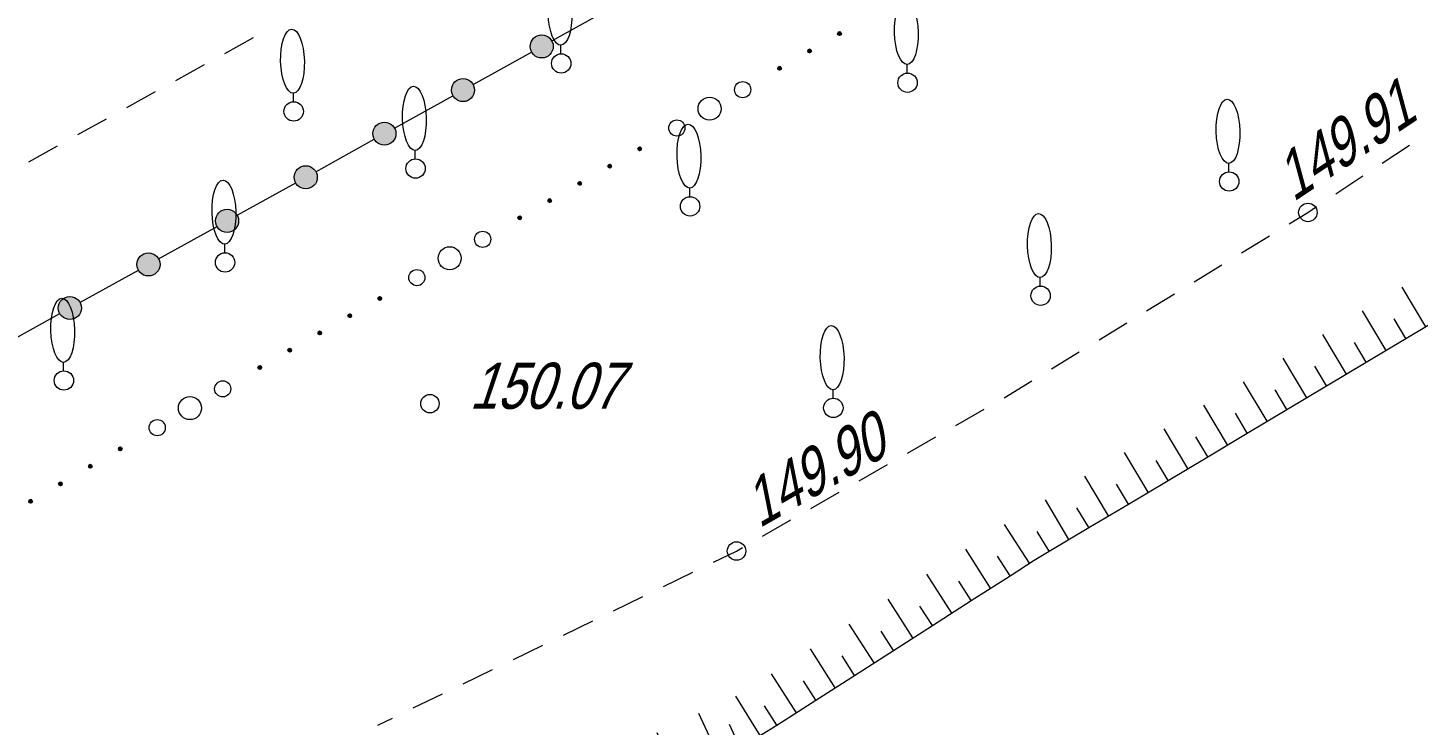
# Model space of a CAD drawing. Header units: metres. Extents: x 382 to 851, y 14083 to 14440.
# Drawn here: x 450.57 to 480.7, y 14250 to 14265.12 of the extents above; entities that cross this region are included whole.
import ezdxf

# ---------------------------------------------------------------- set-up
doc = ezdxf.new("R2010")
doc.units = ezdxf.units.M
doc.header["$MEASUREMENT"] = 0
for name, color, linetype, lineweight in [('Бортовой камень', 7, 'Continuous', 25), ('Горизонтали', 7, 'Continuous', 25), ('Ограды', 7, 'Continuous', 25), ('Отдельно стоящее дерево', 7, 'Continuous', 25), ('Откосы', 7, 'Continuous', 25), ('Полоса деревьев', 7, 'Continuous', 25)]:
    doc.layers.add(name, color=color, linetype=linetype, lineweight=lineweight)
doc.styles.add('Style-RUSSIAN_1251 I 0.32289', font='RUSSIAN_1251.shx', dxfattribs={"oblique": 18.5})

# ---------------------------------------------------------------- blocks, each defined once
blk = doc.blocks.new('DEREVO_3')
at = {"layer": 'Отдельно стоящее дерево', "color": 251, "linetype": 'Continuous', "lineweight": 9, "flags": 128}
blk.add_lwpolyline([(-0.007, 0.21), (-0.007, 0.393)], dxfattribs=at)
at = {"layer": 'Отдельно стоящее дерево', "color": 251, "linetype": 'Continuous', "lineweight": 9}
blk.add_arc((0, 0), 0.21, 0, 360, dxfattribs=at)
blk.add_ellipse((-0.026, 1.088), major_axis=(-0.019, 0.695), ratio=0.369829, dxfattribs=at)
blk = doc.blocks.new('DEREVO_4')
at = {"layer": 'Отдельно стоящее дерево', "color": 251, "linetype": 'Continuous', "lineweight": 9, "flags": 128}
blk.add_lwpolyline([(-0.007, 0.21), (-0.007, 0.393)], dxfattribs=at)
at = {"layer": 'Отдельно стоящее дерево', "color": 251, "linetype": 'Continuous', "lineweight": 9}
blk.add_arc((0, 0), 0.21, 0, 359.99999, dxfattribs=at)
blk.add_ellipse((-0.0255, 1.088), major_axis=(-0.0185, 0.695), ratio=0.3698286, dxfattribs=at)
blk = doc.blocks.new('DEREVO_5')
at = {"layer": 'Отдельно стоящее дерево', "color": 251, "linetype": 'Continuous', "lineweight": 9, "flags": 128}
blk.add_lwpolyline([(-0.007, 0.21), (-0.007, 0.393)], dxfattribs=at)
at = {"layer": 'Отдельно стоящее дерево', "color": 251, "linetype": 'Continuous', "lineweight": 9}
blk.add_arc((0, 0), 0.21, 0, 359.99999, dxfattribs=at)
blk.add_ellipse((-0.0255, 1.088), major_axis=(-0.0185, 0.695), ratio=0.3698286, dxfattribs=at)
blk = doc.blocks.new('DEREVO_6')
at = {"layer": 'Отдельно стоящее дерево', "color": 251, "linetype": 'Continuous', "lineweight": 9, "flags": 128}
blk.add_lwpolyline([(-0.007, 0.21), (-0.007, 0.393)], dxfattribs=at)
at = {"layer": 'Отдельно стоящее дерево', "color": 251, "linetype": 'Continuous', "lineweight": 9}
blk.add_arc((0, 0), 0.21, 0, 359.99999, dxfattribs=at)
blk.add_ellipse((-0.0255, 1.088), major_axis=(-0.0185, 0.695), ratio=0.3698286, dxfattribs=at)
blk = doc.blocks.new('DEREVO_8')
at = {"layer": 'Отдельно стоящее дерево', "color": 251, "linetype": 'Continuous', "lineweight": 9, "flags": 128}
blk.add_lwpolyline([(-0.007, 0.21), (-0.007, 0.393)], dxfattribs=at)
at = {"layer": 'Отдельно стоящее дерево', "color": 251, "linetype": 'Continuous', "lineweight": 9}
blk.add_arc((0, 0), 0.21, 0, 359.99999, dxfattribs=at)
blk.add_ellipse((-0.0255, 1.088), major_axis=(-0.0185, 0.695), ratio=0.3698286, dxfattribs=at)
blk = doc.blocks.new('DEREVO_23')
at = {"layer": 'Отдельно стоящее дерево', "color": 251, "linetype": 'Continuous', "lineweight": 9, "flags": 128}
blk.add_lwpolyline([(-0.007, 0.21), (-0.007, 0.393)], dxfattribs=at)
at = {"layer": 'Отдельно стоящее дерево', "color": 251, "linetype": 'Continuous', "lineweight": 9}
blk.add_arc((0, 0), 0.21, 0, 359.99999, dxfattribs=at)
blk.add_ellipse((-0.0255, 1.088), major_axis=(-0.0185, 0.695), ratio=0.3698286, dxfattribs=at)
blk = doc.blocks.new('DEREVO_27')
at = {"layer": 'Отдельно стоящее дерево', "color": 251, "linetype": 'Continuous', "lineweight": 9, "flags": 128}
blk.add_lwpolyline([(-0.007, 0.21), (-0.007, 0.393)], dxfattribs=at)
at = {"layer": 'Отдельно стоящее дерево', "color": 251, "linetype": 'Continuous', "lineweight": 9}
blk.add_arc((0, 0), 0.21, 0, 359.99999, dxfattribs=at)
blk.add_ellipse((-0.0255, 1.088), major_axis=(-0.0185, 0.695), ratio=0.3698286, dxfattribs=at)
blk = doc.blocks.new('DEREVO_28')
at = {"layer": 'Отдельно стоящее дерево', "color": 251, "linetype": 'Continuous', "lineweight": 9, "flags": 128}
blk.add_lwpolyline([(-0.007, 0.21), (-0.007, 0.393)], dxfattribs=at)
at = {"layer": 'Отдельно стоящее дерево', "color": 251, "linetype": 'Continuous', "lineweight": 9}
blk.add_arc((0, 0), 0.21, 0, 359.99999, dxfattribs=at)
blk.add_ellipse((-0.0255, 1.088), major_axis=(-0.0185, 0.695), ratio=0.3698286, dxfattribs=at)
blk = doc.blocks.new('DEREVO_29')
at = {"layer": 'Отдельно стоящее дерево', "color": 251, "linetype": 'Continuous', "lineweight": 9, "flags": 128}
blk.add_lwpolyline([(-0.007, 0.21), (-0.007, 0.393)], dxfattribs=at)
at = {"layer": 'Отдельно стоящее дерево', "color": 251, "linetype": 'Continuous', "lineweight": 9}
blk.add_arc((0, 0), 0.21, 0, 359.99999, dxfattribs=at)
blk.add_ellipse((-0.0255, 1.088), major_axis=(-0.0185, 0.695), ratio=0.3698286, dxfattribs=at)
blk = doc.blocks.new('PIKET_10')
at = {"layer": 'Горизонтали', "color": 251, "linetype": 'Continuous', "lineweight": 9}
blk.add_arc((0, 0), 0.2, 0, 360, dxfattribs=at)
blk = doc.blocks.new('PIKET_11')
at = {"layer": 'Горизонтали', "color": 251, "linetype": 'Continuous', "lineweight": 9}
blk.add_arc((0, 0), 0.2, 0, 360, dxfattribs=at)
blk = doc.blocks.new('msdElementTypeLineString_3')
at = {"layer": 'Полоса деревьев', "color": 251, "linetype": 'Continuous', "lineweight": 9}
for p, q in [((26.083, 15.273), (26.026, 15.239)), ((26.088, 15.27), (26.026, 15.234)), ((26.077, 15.275), (26.027, 15.246)), ((26.092, 15.266), (26.027, 15.229)), ((26.071, 15.277), (26.028, 15.252)), ((26.096, 15.263), (26.028, 15.223)), ((26.099, 15.259), (26.03, 15.219)), ((26.101, 15.254), (26.033, 15.215)), ((26.06, 15.276), (26.034, 15.261)), ((26.102, 15.249), (26.036, 15.211)), ((26.104, 15.244), (26.04, 15.207)), ((26.105, 15.239), (26.044, 15.204)), ((26.104, 15.233), (26.05, 15.201)), ((26.103, 15.226), (26.056, 15.199)), ((26.098, 15.218), (26.065, 15.199)), ((26.092, 15.209), (26.084, 15.204)), ((25.434, 14.896), (25.377, 14.863)), ((25.439, 14.893), (25.377, 14.857)), ((25.428, 14.898), (25.378, 14.869)), ((25.422, 14.901), (25.379, 14.876)), ((25.444, 14.89), (25.379, 14.852)), ((25.447, 14.886), (25.379, 14.847)), ((25.45, 14.882), (25.381, 14.842)), ((25.452, 14.877), (25.384, 14.838)), ((25.411, 14.9), (25.385, 14.885)), ((25.454, 14.873), (25.388, 14.834)), ((25.455, 14.868), (25.391, 14.831)), ((25.456, 14.862), (25.395, 14.827)), ((25.455, 14.856), (25.401, 14.825)), ((25.454, 14.85), (25.407, 14.823)), ((25.45, 14.841), (25.417, 14.822)), ((25.444, 14.832), (25.436, 14.828)), ((24.785, 14.52), (24.728, 14.487)), ((24.79, 14.517), (24.728, 14.481)), ((24.779, 14.522), (24.729, 14.493)), ((24.773, 14.525), (24.73, 14.5)), ((24.795, 14.514), (24.73, 14.476)), ((24.798, 14.51), (24.73, 14.471)), ((24.801, 14.506), (24.732, 14.466)), ((24.803, 14.501), (24.735, 14.462)), ((24.762, 14.524), (24.736, 14.509)), ((24.805, 14.496), (24.739, 14.459)), ((24.806, 14.492), (24.742, 14.455)), ((24.807, 14.486), (24.746, 14.451)), ((24.806, 14.48), (24.752, 14.449)), ((24.805, 14.474), (24.758, 14.447)), ((24.801, 14.465), (24.768, 14.446)), ((24.794, 14.456), (24.787, 14.452)), ((21.752, 12.774), (21.695, 12.741)), ((21.757, 12.771), (21.695, 12.735)), ((21.746, 12.776), (21.696, 12.747)), ((21.761, 12.768), (21.696, 12.73)), ((21.74, 12.779), (21.697, 12.754)), ((21.765, 12.764), (21.697, 12.725)), ((21.768, 12.76), (21.699, 12.72)), ((21.77, 12.755), (21.702, 12.716)), ((21.729, 12.778), (21.703, 12.763)), ((21.771, 12.751), (21.705, 12.713)), ((21.773, 12.746), (21.709, 12.709)), ((21.774, 12.74), (21.713, 12.705)), ((21.773, 12.734), (21.719, 12.703)), ((21.772, 12.728), (21.725, 12.701)), ((21.767, 12.719), (21.734, 12.7)), ((21.761, 12.71), (21.753, 12.706)), ((21.102, 12.4), (21.045, 12.367)), ((21.107, 12.397), (21.045, 12.361)), ((21.096, 12.402), (21.046, 12.373)), ((21.111, 12.394), (21.046, 12.356)), ((21.09, 12.405), (21.047, 12.38)), ((21.115, 12.39), (21.047, 12.351)), ((21.118, 12.386), (21.049, 12.346)), ((21.12, 12.381), (21.052, 12.342)), ((21.079, 12.404), (21.053, 12.389)), ((21.121, 12.376), (21.055, 12.339)), ((21.123, 12.372), (21.059, 12.335)), ((21.124, 12.366), (21.063, 12.331)), ((21.123, 12.36), (21.069, 12.329)), ((21.122, 12.354), (21.075, 12.327)), ((21.117, 12.345), (21.084, 12.326)), ((21.111, 12.336), (21.103, 12.331)), ((20.452, 12.026), (20.395, 11.993)), ((20.457, 12.023), (20.395, 11.987)), ((20.446, 12.028), (20.396, 11.999)), ((20.461, 12.02), (20.396, 11.982)), ((20.44, 12.03), (20.397, 12.006)), ((20.465, 12.016), (20.397, 11.977)), ((20.468, 12.012), (20.399, 11.972)), ((20.47, 12.007), (20.402, 11.968)), ((20.429, 12.03), (20.403, 12.015)), ((20.471, 12.002), (20.405, 11.964)), ((20.473, 11.997), (20.409, 11.961)), ((20.474, 11.992), (20.413, 11.957)), ((20.473, 11.986), (20.419, 11.955)), ((20.472, 11.979), (20.425, 11.953)), ((20.467, 11.971), (20.434, 11.952)), ((20.461, 11.962), (20.453, 11.957)), ((19.802, 11.652), (19.745, 11.619)), ((19.807, 11.649), (19.745, 11.613)), ((19.796, 11.654), (19.746, 11.625)), ((19.811, 11.646), (19.746, 11.608)), ((19.79, 11.656), (19.747, 11.631)), ((19.815, 11.642), (19.747, 11.603)), ((19.818, 11.638), (19.749, 11.598)), ((19.82, 11.633), (19.752, 11.594)), ((19.779, 11.656), (19.753, 11.641)), ((19.821, 11.628), (19.755, 11.59)), ((19.823, 11.623), (19.759, 11.586)), ((19.824, 11.618), (19.763, 11.583)), ((19.823, 11.612), (19.769, 11.581)), ((19.822, 11.605), (19.775, 11.578)), ((19.817, 11.597), (19.784, 11.578)), ((19.811, 11.588), (19.803, 11.583)), ((19.152, 11.278), (19.095, 11.245)), ((19.157, 11.275), (19.095, 11.239)), ((19.146, 11.28), (19.096, 11.251)), ((19.161, 11.271), (19.096, 11.234)), ((19.14, 11.282), (19.097, 11.257)), ((19.164, 11.268), (19.097, 11.229)), ((19.168, 11.264), (19.099, 11.224)), ((19.169, 11.259), (19.102, 11.22)), ((19.129, 11.282), (19.103, 11.267)), ((19.171, 11.254), (19.105, 11.216)), ((19.173, 11.249), (19.109, 11.212)), ((19.174, 11.244), (19.113, 11.209)), ((19.173, 11.238), (19.119, 11.207)), ((19.172, 11.231), (19.125, 11.204)), ((19.167, 11.223), (19.134, 11.204)), ((19.161, 11.214), (19.153, 11.209)), ((16.118, 9.532), (16.061, 9.499)), ((16.123, 9.529), (16.061, 9.493)), ((16.112, 9.534), (16.062, 9.505)), ((16.106, 9.536), (16.063, 9.511)), ((16.128, 9.525), (16.063, 9.488)), ((16.131, 9.522), (16.063, 9.483)), ((16.134, 9.518), (16.065, 9.478)), ((16.136, 9.513), (16.068, 9.474)), ((16.095, 9.536), (16.069, 9.521)), ((16.138, 9.508), (16.072, 9.47)), ((16.139, 9.503), (16.075, 9.466)), ((16.14, 9.498), (16.079, 9.463)), ((16.139, 9.492), (16.085, 9.461)), ((16.138, 9.485), (16.091, 9.458)), ((16.134, 9.477), (16.101, 9.458)), ((16.128, 9.468), (16.12, 9.463)), ((15.468, 9.158), (15.411, 9.125)), ((15.473, 9.155), (15.411, 9.119)), ((15.462, 9.16), (15.412, 9.131)), ((15.456, 9.162), (15.413, 9.137)), ((15.478, 9.151), (15.413, 9.114)), ((15.481, 9.147), (15.413, 9.109)), ((15.484, 9.144), (15.415, 9.104)), ((15.486, 9.139), (15.418, 9.1)), ((15.445, 9.162), (15.419, 9.147)), ((15.488, 9.134), (15.422, 9.096)), ((15.489, 9.129), (15.425, 9.092)), ((15.49, 9.124), (15.429, 9.089)), ((15.489, 9.118), (15.435, 9.087)), ((15.488, 9.111), (15.441, 9.084)), ((15.484, 9.103), (15.451, 9.084)), ((15.477, 9.094), (15.47, 9.089)), ((14.818, 8.783), (14.761, 8.75)), ((14.823, 8.781), (14.761, 8.745)), ((14.812, 8.786), (14.762, 8.757)), ((14.806, 8.788), (14.763, 8.763)), ((14.828, 8.777), (14.763, 8.74)), ((14.831, 8.773), (14.763, 8.734)), ((14.834, 8.77), (14.765, 8.73)), ((14.836, 8.765), (14.768, 8.726)), ((14.795, 8.787), (14.769, 8.772)), ((14.838, 8.76), (14.772, 8.722)), ((14.839, 8.755), (14.775, 8.718)), ((14.84, 8.75), (14.779, 8.715)), ((14.839, 8.743), (14.785, 8.712)), ((14.838, 8.737), (14.791, 8.71)), ((14.834, 8.729), (14.801, 8.71)), ((14.827, 8.719), (14.82, 8.715)), ((14.168, 8.409), (14.111, 8.376)), ((14.173, 8.406), (14.111, 8.37)), ((14.162, 8.412), (14.112, 8.383)), ((14.156, 8.414), (14.113, 8.389)), ((14.178, 8.403), (14.113, 8.366)), ((14.181, 8.399), (14.113, 8.36)), ((14.184, 8.395), (14.115, 8.356)), ((14.186, 8.391), (14.118, 8.352)), ((14.145, 8.413), (14.119, 8.398)), ((14.188, 8.386), (14.122, 8.348)), ((14.189, 8.381), (14.125, 8.344)), ((14.19, 8.376), (14.129, 8.341)), ((14.189, 8.369), (14.135, 8.338)), ((14.188, 8.363), (14.141, 8.336)), ((14.184, 8.355), (14.151, 8.336)), ((14.177, 8.345), (14.17, 8.341)), ((13.518, 8.035), (13.461, 8.002)), ((13.523, 8.032), (13.461, 7.996)), ((13.512, 8.037), (13.462, 8.009)), ((13.506, 8.04), (13.463, 8.015)), ((13.528, 8.029), (13.463, 7.992)), ((13.531, 8.025), (13.463, 7.986)), ((13.534, 8.021), (13.465, 7.981)), ((13.536, 8.016), (13.468, 7.978)), ((13.495, 8.039), (13.469, 8.024)), ((13.538, 8.012), (13.472, 7.974)), ((13.539, 8.007), (13.475, 7.97)), ((13.54, 8.001), (13.479, 7.967)), ((13.539, 7.995), (13.485, 7.964)), ((13.538, 7.989), (13.491, 7.962)), ((13.534, 7.98), (13.501, 7.962)), ((13.527, 7.971), (13.52, 7.967)), ((10.494, 6.273), (10.437, 6.239)), ((10.499, 6.27), (10.437, 6.234)), ((10.488, 6.275), (10.438, 6.246)), ((10.482, 6.277), (10.439, 6.252)), ((10.504, 6.267), (10.439, 6.229)), ((10.507, 6.263), (10.44, 6.223)), ((10.51, 6.259), (10.441, 6.219)), ((10.471, 6.277), (10.445, 6.261)), ((10.512, 6.254), (10.445, 6.215)), ((10.514, 6.249), (10.448, 6.211)), ((10.515, 6.245), (10.452, 6.207)), ((10.516, 6.239), (10.456, 6.204)), ((10.515, 6.233), (10.462, 6.202)), ((10.514, 6.227), (10.468, 6.199)), ((10.51, 6.218), (10.477, 6.199)), ((10.504, 6.209), (10.496, 6.204)), ((9.847, 5.894), (9.79, 5.86)), ((9.852, 5.891), (9.79, 5.855)), ((9.841, 5.896), (9.791, 5.867)), ((9.835, 5.898), (9.792, 5.873)), ((9.856, 5.888), (9.792, 5.85)), ((9.86, 5.884), (9.792, 5.844)), ((9.863, 5.88), (9.794, 5.84)), ((9.824, 5.898), (9.798, 5.882)), ((9.865, 5.875), (9.798, 5.836)), ((9.867, 5.87), (9.801, 5.832)), ((9.868, 5.866), (9.804, 5.828)), ((9.869, 5.86), (9.809, 5.825)), ((9.868, 5.854), (9.815, 5.823)), ((9.867, 5.848), (9.821, 5.82)), ((9.863, 5.839), (9.83, 5.82)), ((9.857, 5.83), (9.849, 5.825)), ((9.2, 5.515), (9.143, 5.481)), ((9.205, 5.512), (9.143, 5.476)), ((9.194, 5.517), (9.144, 5.488)), ((9.209, 5.509), (9.144, 5.471)), ((9.188, 5.519), (9.145, 5.494)), ((9.213, 5.505), (9.145, 5.465)), ((9.216, 5.501), (9.147, 5.461)), ((9.218, 5.496), (9.15, 5.457)), ((9.177, 5.519), (9.151, 5.503)), ((9.219, 5.491), (9.154, 5.453)), ((9.221, 5.487), (9.157, 5.449)), ((9.222, 5.481), (9.161, 5.446)), ((9.221, 5.475), (9.167, 5.444)), ((9.22, 5.469), (9.173, 5.441)), ((9.216, 5.46), (9.183, 5.441)), ((9.209, 5.451), (9.202, 5.446)), ((8.553, 5.136), (8.496, 5.102)), ((8.558, 5.133), (8.496, 5.097)), ((8.547, 5.138), (8.497, 5.109)), ((8.562, 5.13), (8.497, 5.092)), ((8.541, 5.14), (8.498, 5.115)), ((8.565, 5.126), (8.498, 5.086)), ((8.53, 5.14), (8.504, 5.124)), ((8.569, 5.122), (8.5, 5.082)), ((8.57, 5.117), (8.503, 5.078)), ((8.572, 5.112), (8.507, 5.074)), ((8.574, 5.108), (8.51, 5.07)), ((8.575, 5.102), (8.514, 5.067)), ((8.574, 5.096), (8.52, 5.065)), ((8.573, 5.09), (8.526, 5.062)), ((8.568, 5.081), (8.536, 5.062)), ((8.562, 5.072), (8.554, 5.067))]:
    blk.add_line(p, q, dxfattribs=at)
for centre, radius in [((26.065, 15.238), 0.04), ((25.416, 14.861), 0.04), ((24.767, 14.485), 0.04), ((23.966, 14.024), 0.175), ((23.25, 13.612), 0.25), ((22.54, 13.193), 0.175), ((21.734, 12.739), 0.04), ((21.084, 12.365), 0.04), ((20.434, 11.991), 0.04), ((19.784, 11.617), 0.04), ((19.134, 11.243), 0.04), ((18.332, 10.781), 0.175), ((17.617, 10.37), 0.25), ((16.906, 9.951), 0.175), ((16.1, 9.497), 0.04), ((15.45, 9.123), 0.04), ((14.8, 8.749), 0.04), ((14.15, 8.375), 0.04), ((13.5, 8), 0.04), ((12.698, 7.539), 0.175), ((11.987, 7.122), 0.25), ((11.279, 6.698), 0.175), ((10.476, 6.238), 0.04), ((9.829, 5.859), 0.04), ((9.182, 5.48), 0.04), ((8.535, 5.101), 0.04)]:
    blk.add_circle(centre, radius, dxfattribs=at)
blk = doc.blocks.new('DEREVO_87')
at = {"layer": 'Отдельно стоящее дерево', "color": 251, "linetype": 'Continuous', "lineweight": 9, "flags": 128}
blk.add_lwpolyline([(-0.007, 0.21), (-0.007, 0.393)], dxfattribs=at)
at = {"layer": 'Отдельно стоящее дерево', "color": 251, "linetype": 'Continuous', "lineweight": 9}
blk.add_arc((0, 0), 0.21, 0, 359.99999, dxfattribs=at)
blk.add_ellipse((-0.0255, 1.088), major_axis=(-0.0185, 0.695), ratio=0.3698286, dxfattribs=at)
blk = doc.blocks.new('PIKET_96')
at = {"layer": 'Горизонтали', "color": 251, "linetype": 'Continuous', "lineweight": 9}
blk.add_arc((0, 0), 0.2, 0, 360, dxfattribs=at)
blk = doc.blocks.new('msdElementTypeLineString_57')
at = {"layer": 'Ограды', "linetype": 'Continuous', "lineweight": 9}
h = blk.add_hatch(color=251, dxfattribs=at)
edge = h.paths.add_edge_path()
edge.add_arc((26.631, 14.961), 0.25, 0, 360)
h = blk.add_hatch(color=251, dxfattribs=at)
edge = h.paths.add_edge_path()
edge.add_arc((24.926, 14.016), 0.25, 0, 360)
h = blk.add_hatch(color=251, dxfattribs=at)
edge = h.paths.add_edge_path()
edge.add_arc((23.222, 13.071), 0.25, 0, 360)
h = blk.add_hatch(color=251, dxfattribs=at)
edge = h.paths.add_edge_path()
edge.add_arc((21.518, 12.126), 0.25, 0, 360)
h = blk.add_hatch(color=251, dxfattribs=at)
edge = h.paths.add_edge_path()
edge.add_arc((19.813, 11.181), 0.25, 0, 360)
h = blk.add_hatch(color=251, dxfattribs=at)
edge = h.paths.add_edge_path()
edge.add_arc((18.109, 10.236), 0.25, 0, 360)
h = blk.add_hatch(color=251, dxfattribs=at)
edge = h.paths.add_edge_path()
edge.add_arc((16.405, 9.292), 0.25, 0, 360)
at = {"layer": 'Ограды', "color": 251, "linetype": 'Continuous', "lineweight": 9}
for p, q in [((26.849, 15.082), (28.116, 15.784)), ((25.145, 14.137), (26.412, 14.839)), ((23.44, 13.192), (24.708, 13.894)), ((21.736, 12.247), (23.003, 12.95)), ((20.032, 11.302), (21.299, 12.005)), ((18.328, 10.358), (19.595, 11.06)), ((16.623, 9.413), (17.89, 10.115)), ((14.919, 8.468), (16.186, 9.17))]:
    blk.add_line(p, q, dxfattribs=at)
for centre in [(26.631, 14.961), (26.631, 14.961), (24.926, 14.016), (24.926, 14.016), (23.222, 13.071), (23.222, 13.071), (21.518, 12.126), (21.518, 12.126), (19.813, 11.181), (19.813, 11.181), (18.109, 10.236), (18.109, 10.236), (16.405, 9.292), (16.405, 9.292)]:
    blk.add_circle(centre, 0.25, dxfattribs=at)
blk = doc.blocks.new('msdElementTypeLineString_58')
at = {"layer": 'Бортовой камень', "color": 251, "linetype": 'Continuous', "lineweight": 9}
for p, q in [((26.825, 14.898), (26.201, 14.553)), ((25.764, 14.311), (25.14, 13.966)), ((24.702, 13.724), (24.078, 13.379)), ((23.641, 13.137), (23.017, 12.792)), ((22.579, 12.55), (21.955, 12.205))]:
    blk.add_line(p, q, dxfattribs=at)
blk = doc.blocks.new('msdElementTypeLineString_59')
at = {"layer": 'Откосы', "color": 251, "linetype": 'Continuous', "lineweight": 9}
for p, q in [((15.058, 9.635), (14.546, 10.493)), ((14.199, 9.122), (13.687, 9.981)), ((14.629, 9.378), (14.373, 9.808)), ((14.629, 9.378), (15.488, 9.891)), ((13.34, 8.61), (12.828, 9.469)), ((13.77, 8.866), (14.629, 9.378)), ((13.77, 8.866), (13.514, 9.296)), ((12.481, 8.098), (11.969, 8.957)), ((12.911, 8.354), (12.655, 8.784)), ((12.911, 8.354), (13.77, 8.866)), ((11.622, 7.586), (11.11, 8.445)), ((12.052, 7.842), (11.796, 8.272)), ((12.052, 7.842), (12.911, 8.354)), ((10.763, 7.074), (10.251, 7.933)), ((11.193, 7.33), (12.052, 7.842)), ((11.193, 7.33), (10.937, 7.76)), ((9.904, 6.562), (9.392, 7.421)), ((10.334, 6.818), (10.078, 7.248)), ((10.334, 6.818), (11.193, 7.33)), ((9.046, 6.05), (8.533, 6.909)), ((9.475, 6.306), (9.219, 6.736)), ((9.475, 6.306), (10.334, 6.818)), ((8.187, 5.538), (7.675, 6.397)), ((8.616, 5.794), (8.36, 6.223)), ((8.616, 5.794), (9.475, 6.306)), ((7.328, 5.026), (6.816, 5.885)), ((7.757, 5.282), (8.616, 5.794)), ((7.757, 5.282), (7.501, 5.711)), ((6.471, 4.51), (5.931, 5.352)), ((6.898, 4.77), (6.642, 5.199)), ((6.898, 4.77), (7.757, 5.282)), ((5.629, 3.97), (5.089, 4.812)), ((6.05, 4.24), (5.78, 4.661)), ((4.788, 3.43), (4.248, 4.272)), ((5.208, 3.7), (6.05, 4.24)), ((5.208, 3.7), (4.938, 4.121)), ((3.946, 2.89), (3.406, 3.732)), ((4.367, 3.16), (5.208, 3.7)), ((4.367, 3.16), (4.097, 3.581)), ((3.104, 2.35), (2.564, 3.192)), ((3.525, 2.62), (3.255, 3.041)), ((3.525, 2.62), (4.367, 3.16)), ((2.263, 1.81), (1.723, 2.652)), ((2.683, 2.08), (2.413, 2.501)), ((2.683, 2.08), (3.525, 2.62)), ((1.421, 1.27), (0.881, 2.112)), ((1.842, 1.54), (1.572, 1.961)), ((1.842, 1.54), (2.683, 2.08)), ((1, 1), (1.842, 1.54)), ((1, 1), (0.73, 1.421))]:
    blk.add_line(p, q, dxfattribs=at)
at = {"layer": 'Откосы', "color": 251, "linetype": 'Continuous', "lineweight": 9, "flags": 128}
blk.add_lwpolyline([(6.05, 4.24), (6.575, 4.577), (6.898, 4.77)], dxfattribs=at)
blk = doc.blocks.new('msdElementTypeLineString_60')
at = {"layer": 'Откосы', "color": 251, "linetype": 'Continuous', "lineweight": 9}
for p, q in [((21.766, 12.184), (22.354, 12.575)), ((20.762, 11.516), (21.349, 11.907)), ((18.718, 10.237), (19.321, 10.604)), ((17.688, 9.609), (18.291, 9.976)), ((16.659, 8.981), (17.262, 9.348)), ((15.629, 8.353), (16.232, 8.721)), ((14.6, 7.725), (15.202, 8.093)), ((13.57, 7.098), (14.173, 7.465)), ((12.524, 6.498), (13.137, 6.849)), ((11.478, 5.898), (12.09, 6.249)), ((10.432, 5.299), (11.044, 5.65)), ((9.386, 4.699), (9.998, 5.05)), ((8.339, 4.1), (8.952, 4.45)), ((6.191, 3.007), (6.826, 3.315)), ((5.106, 2.48), (5.741, 2.788)), ((4.021, 1.953), (4.656, 2.261)), ((2.937, 1.426), (3.572, 1.735)), ((1.852, 0.899), (2.487, 1.208)), ((0.767, 0.373), (1.402, 0.681)), ((0, 0), (0.317, 0.154))]:
    blk.add_line(p, q, dxfattribs=at)
at = {"layer": 'Откосы', "color": 251, "linetype": 'Continuous', "lineweight": 9, "flags": 128}
for points in [[(19.747, 10.864), (20.155, 11.113), (20.345, 11.24)], [(7.275, 3.533), (7.773, 3.775), (7.905, 3.851)]]:
    blk.add_lwpolyline(points, dxfattribs=at)
blk = doc.blocks.new('msdElementTypeLineString_175')
at = {"layer": 'Откосы', "color": 251, "linetype": 'Continuous', "lineweight": 9}
for p, q in [((18.845, 8.849), (18.322, 9.701)), ((17.941, 8.423), (17.52, 9.33)), ((18.394, 8.634), (18.184, 9.087)), ((17.034, 8.003), (16.613, 8.91)), ((16.126, 7.582), (15.706, 8.489)), ((17.487, 8.213), (17.277, 8.666)), ((17.487, 8.213), (18.394, 8.634)), ((16.58, 7.792), (16.37, 8.246)), ((16.58, 7.792), (17.487, 8.213)), ((15.219, 7.161), (14.799, 8.069)), ((14.312, 6.741), (13.891, 7.648)), ((15.673, 7.372), (15.462, 7.825)), ((15.673, 7.372), (16.58, 7.792)), ((14.766, 6.951), (14.555, 7.405)), ((14.766, 6.951), (15.673, 7.372)), ((13.405, 6.32), (12.984, 7.227)), ((13.858, 6.53), (13.648, 6.984)), ((13.858, 6.53), (14.766, 6.951)), ((12.497, 5.899), (12.077, 6.807)), ((11.589, 5.482), (11.18, 6.394)), ((12.951, 6.11), (12.741, 6.563)), ((12.951, 6.11), (13.858, 6.53)), ((12.044, 5.689), (11.834, 6.143)), ((12.044, 5.689), (12.951, 6.11)), ((10.676, 5.073), (10.268, 5.986)), ((11.133, 5.277), (10.928, 5.734)), ((9.763, 4.665), (9.355, 5.577)), ((8.851, 4.256), (8.442, 5.169)), ((10.22, 4.869), (10.016, 5.325)), ((10.22, 4.869), (11.133, 5.277)), ((9.307, 4.46), (9.103, 4.917)), ((9.307, 4.46), (10.22, 4.869)), ((7.938, 3.848), (7.529, 4.76)), ((7.022, 3.445), (6.646, 4.372)), ((8.394, 4.052), (8.19, 4.508)), ((8.394, 4.052), (9.307, 4.46)), ((6.096, 3.069), (5.72, 3.996)), ((7.482, 3.643), (7.277, 4.1)), ((7.482, 3.643), (8.394, 4.052)), ((5.169, 2.693), (4.793, 3.619)), ((6.559, 3.257), (6.371, 3.72)), ((5.633, 2.881), (5.445, 3.344)), ((4.243, 2.317), (3.867, 3.243)), ((5.633, 2.881), (6.559, 3.257)), ((3.316, 1.941), (2.94, 2.867)), ((4.706, 2.505), (4.518, 2.968)), ((4.706, 2.505), (5.633, 2.881)), ((2.39, 1.564), (2.014, 2.491)), ((3.78, 2.129), (3.592, 2.592)), ((3.78, 2.129), (4.706, 2.505)), ((1.463, 1.188), (1.087, 2.115)), ((2.853, 1.752), (2.665, 2.216)), ((2.853, 1.752), (3.78, 2.129)), ((1.927, 1.376), (1.738, 1.839)), ((1.927, 1.376), (2.853, 1.752)), ((1, 1), (0.812, 1.463)), ((1, 1), (1.927, 1.376))]:
    blk.add_line(p, q, dxfattribs=at)
at = {"layer": 'Откосы', "color": 251, "linetype": 'Continuous', "lineweight": 9, "flags": 128}
for points in [[(18.394, 8.634), (18.801, 8.822), (19.213, 9.075)], [(11.133, 5.277), (11.806, 5.579), (12.044, 5.689)], [(6.559, 3.257), (7.199, 3.517), (7.482, 3.643)]]:
    blk.add_lwpolyline(points, dxfattribs=at)

msp = doc.modelspace()

# ---------------------------------------------------------------- block references
at = {"layer": 'Бортовой камень', "color": 251, "linetype": 'Continuous', "lineweight": 9}
msp.add_blockref('msdElementTypeLineString_58', (428.625, 14250), dxfattribs=at)
at = {"layer": 'Горизонтали', "color": 251, "linetype": 'Continuous', "lineweight": 9}
for name, p in [('PIKET_11', (478.307, 14261.113)), ('PIKET_96', (459.28, 14256.969)), ('PIKET_10', (465.925, 14253.775))]:
    msp.add_blockref(name, p, dxfattribs=at)
at = {"layer": 'Ограды', "color": 251, "linetype": 'Continuous', "lineweight": 9}
msp.add_blockref('msdElementTypeLineString_57', (435.072, 14249.75), dxfattribs=at)
at = {"layer": 'Отдельно стоящее дерево', "color": 251, "linetype": 'Continuous', "lineweight": 9}
for name, p in [('DEREVO_6', (462.126, 14264.343)), ('DEREVO_23', (469.631, 14263.925)), ('DEREVO_87', (456.328, 14263.303)), ('DEREVO_5', (458.969, 14262.065)), ('DEREVO_27', (476.602, 14261.784)), ('DEREVO_8', (464.919, 14261.245)), ('DEREVO_4', (454.841, 14260.03)), ('DEREVO_28', (472.515, 14259.308)), ('DEREVO_3', (451.348, 14257.471)), ('DEREVO_29', (468.023, 14256.878))]:
    msp.add_blockref(name, p, dxfattribs=at)
at = {"layer": 'Откосы', "color": 251, "linetype": 'Continuous', "lineweight": 9}
for name, p in [('msdElementTypeLineString_60', (458.152, 14250)), ('msdElementTypeLineString_59', (465.802, 14249)), ('msdElementTypeLineString_175', (447.589, 14240.925))]:
    msp.add_blockref(name, p, dxfattribs=at)
at = {"layer": 'Полоса деревьев', "color": 251, "linetype": 'Continuous', "lineweight": 9}
msp.add_blockref('msdElementTypeLineString_3', (442.092, 14249.75), dxfattribs=at)

# ---------------------------------------------------------------- texts
at = {"layer": 'Горизонтали', "color": 251, "linetype": 'Continuous', "lineweight": 9, "style": 'Style-RUSSIAN_1251 I 0.32289', "oblique": 18.5, "width": 0.799996}
for s, rotation, p in [('149.91', 33.6207, (477.991, 14261.333)), ('149.90', 29.8121, (466.417, 14254.261))]:
    msp.add_text(s, height=1, rotation=rotation, dxfattribs=at).set_placement(p)
at = {"layer": 'Горизонтали', "color": 251, "linetype": 'Continuous', "lineweight": 9, "style": 'Style-RUSSIAN_1251 I 0.32289', "oblique": 18.5, "width": 0.8}
msp.add_text('150.07', height=1, dxfattribs=at).set_placement((460.133, 14256.857))

doc.saveas('drawing.dxf')
